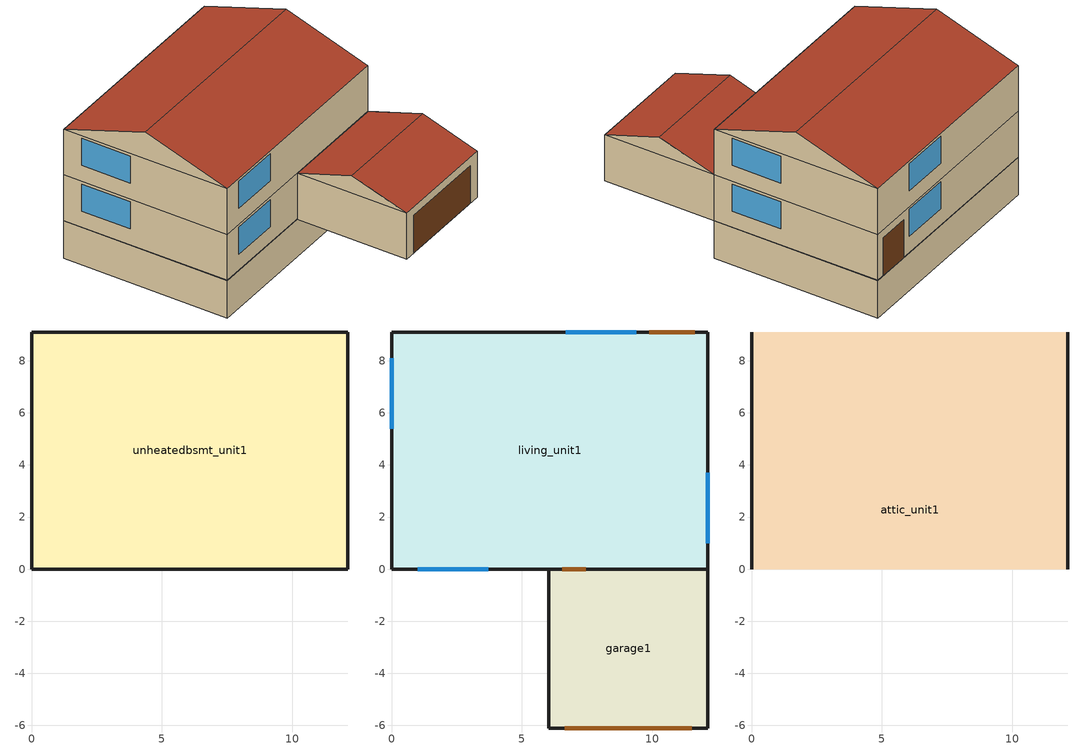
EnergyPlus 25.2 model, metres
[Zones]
unheatedbsmt_unit1
 floor ground (Interior Floor): 0,0 0,9.1 12.13,9.1 12.13,0 z-2.12
 wall outside (Basement Wall): 0,0 12.13,0 12.13,9.1 0,9.1 0,0 z0:0.01
 wall ground (Basement Wall): 0,0 12.13,0 12.13,9.1 0,9.1 0,0 z-2.12:0
living_unit1
 floor adiabatic (Interior Floor): 0,0 0,9.1 12.13,9.1 12.13,0 z2.6
 floor to unheatedbsmt_unit1 (Exterior Floor): 0,0 0,9.1 12.13,9.1 12.13,0 z0.01
 wall outside (Exterior Wall): 12.13,0 12.13,9.1 0,9.1 0,0 6.04,0 z0.01:2.6; 0,0 12.13,0 12.13,9.1 0,9.1 0,0 z2.6:5.19
 wall to garage1 (Exterior Wall): 6.04,0 12.13,0 z0.01:2.6
 window (Exterior Window): 1,0 3.71,0 / 9.39,9.1 6.68,9.1 / 12.13,1 12.13,3.71 / 0,8.1 0,5.39 z0.92:2.45; 1,0 3.71,0 / 9.39,9.1 6.68,9.1 / 12.13,1 12.13,3.71 / 0,8.1 0,5.39 z3.52:5.04
 door (Exterior Door): 11.63,9.1 9.89,9.1 z0.01:2.14
 door inside (Exterior Door): 6.54,0 7.45,0 z0.01:2.14
 ceiling to attic_unit1 (Interior Ceiling): 0,0 12.13,0 12.13,9.1 0,9.1 z5.19
garage1
 floor ground (Interior Floor): 6.04,-6.1 6.04,0 12.13,0 12.13,-6.1 z0.01
 wall outside (Gable_end): 6.04,0 6.04,-6.1 12.13,-6.1 12.13,0 z0.01:2.6; 12.13,-6.1,2.6 12.13,0,2.6 12.13,-3.05,3.61; 6.04,0,2.6 6.04,-6.1,2.6 6.04,-3.05,3.61
 door (Exterior Door): 6.65,-6.1 11.52,-6.1 z0.01:2.14
 roof outside (Exterior Roof): 6.04,-6.1,2.6 12.13,-6.1,2.6 12.13,-3.05,3.61 6.04,-3.05,3.61; 12.13,0,2.6 6.04,0,2.6 6.04,-3.05,3.61 12.13,-3.05,3.61
attic_unit1
 wall outside (Gable_end): 12.13,0,5.19 12.13,9.1,5.19 12.13,4.55,6.7; 0,9.1,5.19 0,0,5.19 0,4.55,6.7
 roof outside (Exterior Roof): 0,0,5.19 12.13,0,5.19 12.13,4.55,6.7 0,4.55,6.7; 12.13,9.1,5.19 0,9.1,5.19 0,4.55,6.7 12.13,4.55,6.7
[Building]
US+SF+CZ5B+gasfurnace+unheatedbsmt+IECC_2024: North Axis {deg}=0; Terrain=Suburbs; Loads Convergence Tolerance Value=0.04; Temperature Convergence Tolerance Value {deltaC}=0.4; Solar Distribution=FullExterior; Maximum Number of Warmup Days=25; Minimum Number of Warmup Days=6
[Site:WaterMainsTemperature]
Calculation method=Correlation; Annual average outdoor air temperature {C}=9.95; Maximum difference in monthly average outdoor air temperatures {C}=23.7
[Site:Location]
Site:Location=Denver-Aurora-Buckley.AFB_CO_USA WMO=724695; Latitude {N+ S-}=39.72; Longitude {W- E+}=-104.75; Time Zone Relative to GMT {GMT+/-}=-7; Elevation {m}=1726
[SizingPeriod:DesignDay] Day of Month=21; Dry-Bulb Temperature Range Modifier Type=DefaultMultipliers; Humidity Condition Type=Wetbulb; Barometric Pressure {Pa}=82237; Rain {Yes/No}=No; Snow on ground {Yes/No}=No; Daylight Savings Time Indicator=No
Name | Month | Day Type | Maximum Dry-Bulb Temperature {C} | Daily Dry-Bulb Temperature Range {C} | Wetbulb at Maximum Dry-Bulb {C} | Wind Speed {m/s} design conditions vs. traditional 6.71 m/s (15 mph) | Wind Direction {Degrees; N=0, S=180} | Solar Model Indicator | Clearness {0.0 to 1.1} | Wind Speed {m/s} design conditions vs. traditional 3.35 m/s (7mph) | ASHRAE Clear Sky Optical Depth for Beam Irradiance (taub) | ASHRAE Clear Sky Optical Depth for Diffuse Irradiance (taud)
Denver-Aurora-Buckley.AFB_CO_USA Ann Htg 99.6% Condns DB | 12 | WinterDesignDay | -17.9 | 0 | -17.9 | 2.5 | 180 | ASHRAEClearSky | 0
Denver-Aurora-Buckley.AFB_CO_USA Ann Clg .4% Condns DB=>MWB | 7 | SummerDesignDay | 33.9 | 14.8 | 15 |  | 30 | ASHRAETau |  | 3.6 | 0.423 | 2.02
[Material]
Name | Roughness | Thickness {m} | Conductivity {W/m-K} | Density {kg/m3} | Specific Heat {J/kg-K} | Thermal Absorptance | Solar Absorptance | Visible Absorptance | Specific Heat {J/kg-K} # VM: Kept sp.heat same as cement_stucco due to lack of data | Thickness {m}   # back calculating to yield reqd. U
sheathing_consol_layer | Rough | 0.031115 | 0.035329 | 20.1 | 1465.415
ceil_consol_layer | Rough | 0.400206 | 0.0617176 | 41.9286 | 776.251
floor_consol_layer | Rough | 0.23495 | 0.0515515 | 55.074 | 916.9311
bsmtwall_consol_layer | Rough | 0.000254 | 10.84384 | 120.801 | 1036.26
wall_consol_layer | Rough | 0.1397 | 0.057165 | 120.801 | 1036.26
CopperPipe | MediumRough | 0.01905 | 401 | 2243 | 837 | 0.9 | 0.65 | 0.65
Asphalt_shingle | MediumRough | 0.00633985 | 0.08186 | 1121.29 | 1255.2 | 0.9 | 0.75
cement_stucco | MediumSmooth | 0.01905 | 0.721 | 1865.58 | 878.64
syn_stucco | MediumSmooth | 0.003048 | 8.65E-02 | 400 |  | 0.7 |  |  | 878.64
Drywall_1/2in | MediumSmooth | 0.0127 | 0.16009 | 800.923 | 1087.84
OSB_5/8in | MediumSmooth | 0.015875 | 0.1163 | 544.627 | 1213.36
OSB_7/16in | MediumSmooth | 0.0111125 | 0.1163 | 544.627 | 1213.36
Plywood_3/4in | Rough | 0.01905 | 0.115458 | 544.68 | 674.54 | 0.9 | 0.7 | 0.7
Carpet_n_pad | MediumSmooth | 0.0254001 | 0.0601314 | 32.0369 | 836.8 | 0.9 | 0.7 | 0.7
OSB_1/2in | MediumSmooth | 0.0127 | 0.1163 | 544.627 | 1213.36 | 0.9 | 0.7 | 0.7
door_const | Smooth |  | 0.0720096 | 512.64 | 767.58 |  |  |  |  | 0.0507235
Std Wood 6inch | MediumSmooth | 0.15 | 0.12 | 540 | 1210 | 0.9 | 0.7 | 0.7
Pipe Insulation | VeryRough | 0.0406504 | 0.0331717 | 91 | 836 | 0.9 | 0.5 | 0.5
[Construction]
Exterior Wall: syn_stucco, sheathing_consol_layer, OSB_7/16in, wall_consol_layer, Drywall_1/2in
InteriorFurnishings: Std Wood 6inch
Exterior Floor: floor_consol_layer, Plywood_3/4in, Carpet_n_pad
Interior Floor: Plywood_3/4in, Carpet_n_pad
Interior Ceiling: ceil_consol_layer, Drywall_1/2in
Exterior Roof: Asphalt_shingle, OSB_1/2in
Exterior Window: Glass
Exterior Door: door_const
Gable_end: cement_stucco, Bldg_paper_felt, OSB_5/8in, Air_4_in_vert, Drywall_1/2in
window_w_blinds: Glass, int_blind
Insulated Pipe: Pipe Insulation, CopperPipe
Basement Wall: Plywood_3/4in, bsmtwall_consol_layer, Plywood_3/4in
[Material:NoMass]
Bldg_paper_felt: Roughness=Smooth; Thermal Resistance {m2-K/W}=0.0105666
[Material:AirGap]
Air_4_in_vert: Thermal Resistance {m2-K/W}=0.158499
[WindowMaterial:SimpleGlazingSystem]
Glass: 1.41965, 0.3344, 0.88
[WindowMaterial:Blind]
int_blind: Slat Orientation=Horizontal; Slat Width {m}=0.025; Slat Separation {m}=0.01875; Slat Thickness {m}=0.001; Slat Angle {deg}=45; Slat Conductivity {W/m-K}=221; Slat Beam Solar Transmittance=0; Front Side Slat Beam Solar Reflectance=0.5; Back Side Slat Beam Solar Reflectance=0.5; Slat Diffuse Solar Transmittance=0; Front Side Slat Diffuse Solar Reflectance=0.5; Back Side Slat Diffuse Solar Reflectance=0.5; Slat Beam Visible Transmittance=0; Front Side Slat Beam Visible Reflectance=0.5; Back Side Slat Beam Visible Reflectance=0.5; Slat Diffuse Visible Transmittance=0; Front Side Slat Diffuse Visible Reflectance=0.5; Back Side Slat Diffuse Visible Reflectance=0.5; Slat Infrared Hemispherical Transmittance=0; Front Side Slat Infrared Hemispherical Emissivity=0.9; Back Side Slat Infrared Hemispherical Emissivity=0.9; Blind to Glass Distance {m}=0.05; Blind Top Opening Multiplier=0.5; Blind Bottom Opening Multiplier=0.5; Blind Left Side Opening Multiplier=0.5; Blind Right Side Opening Multiplier=0.5
[Zone] Multiplier=1
living_unit1; garage1; attic_unit1; unheatedbsmt_unit1
[InternalMass]
Internalmass_unit1: Construction=InteriorFurnishings; Zone=living_unit1; Surface Area {m2}=9.89591
[Shading:Overhang] Height above window or door=0; Tilt angle from window/door=90; Left extension from window/door width=0; Right extension from window/door width=0; Depth=0.0152439
Name | Window or door
Overhang_sdr_1.unit1 | Window_sdr_1.unit1
Overhang_sdr_2.unit1 | Window_sdr_2.unit1
[WindowShadingControl]
Shades-living_unit1: Zone=living_unit1; Shading Type=InteriorBlind; Construction with Shading=window_w_blinds; Shading Control Type=OnIfScheduleAllows; Schedule=shading_2012iecc; Shading Control Is Scheduled=Yes; Glare Control Is Active=No; Multiple Surface Control Type=Sequential; Fenestration Surface 1=Window_ldf_1.unit1; Fenestration Surface 2=Window_ldb_1.unit1; Fenestration Surface 3=Window_sdr_1.unit1; Fenestration Surface 4=Window_sdl_1.unit1; Fenestration Surface 5=Window_ldf_2.unit1; Fenestration Surface 6=Window_ldb_2.unit1; Fenestration Surface 7=Window_sdr_2.unit1; Fenestration Surface 8=Window_sdl_2.unit1
[ElectricEquipment]
dishwasher1: living_unit1, DishWasher_equip_sch, EquipmentLevel, 37.141, , , 0.15, 0.6, 0.25, dishwasher
refrigerator1: living_unit1, Refrigerator, EquipmentLevel, 84.3882, , , 0, 1, 0, refrigerator
clotheswasher1: living_unit1, ClothesWasher_equip_sch, EquipmentLevel, 12.6932, , , 0, 0.8, 0.2, clotheswasher
gas_dryer1: living_unit1, ClothesDryer, EquipmentLevel, 19.4182, , , 0, 1, 0, gas_dryer
gas_range1: living_unit1, CookingRange, EquipmentLevel, 0, , , 0, 1, 0, gas_range
television1: living_unit1, InteriorLighting, EquipmentLevel, 0, , , 0, 1, 0, television
gas_mels1: living_unit1, MiscPlugLoad, EquipmentLevel, 507.15, , , 0.06, 0.69, 0.25, gas_mels
IECC_Adj1: living_unit1, MiscPlugLoad, EquipmentLevel, 505.4, 0.062439, 0.411909, 0.251045
[GasEquipment]
gas_dryer1: living_unit1, ClothesDryer, EquipmentLevel, 395.596, , , 0.05, 0.1, 0.85, , gas_dryer
gas_range1: living_unit1, CookingRange, EquipmentLevel, 540.941, , , 0.06, 0.69, 0.25, , gas_range
gas_mels1: living_unit1, MiscPlugLoad, EquipmentLevel, 61.1255, , , 0.06, 0.69, 0.25, , gas_mels
[ThermostatSetpoint:DualSetpoint]
thermostat_living Dual SP Control: Heating Setpoint Temperature Schedule=heating_sch; Cooling Setpoint Temperature Schedule=cooling_sch
[Sizing:Zone]
living_unit1: Zone Cooling Design Supply Air Temperature Input Method=SupplyAirTemperature; Zone Cooling Design Supply Air Temperature {C}=12; Zone Heating Design Supply Air Temperature Input Method=SupplyAirTemperature; Zone Heating Design Supply Air Temperature {C}=50; Zone Cooling Design Supply Air Humidity Ratio {kgWater/kgDryAir}=0.0075; Zone Heating Design Supply Air Humidity Ratio {kgWater/kgDryAir}=0.008; Cooling Design Air Flow Method=DesignDay; Cooling Minimum Air Flow per Zone Floor Area {m3/s-m2}=0.000762; Heating Design Air Flow Method=DesignDay; Heating Maximum Air Flow per Zone Floor Area {m3/s-m2}=0.002032; Heating Maximum Air Flow {m3/s}=0.141576; Heating Maximum Air Flow Fraction=0.3
[ZoneControl:Thermostat]
Zone Thermostat_unit1: Zone or ZoneList=living_unit1; Control Type Schedule=zone_control_type; Control 1=thermostat_living Dual SP Control
[People]
people_unit1: Zone or ZoneList=living_unit1; Number of People Schedule=Occupancy; Number of People Calculation Method=People; Number of People=3; Fraction Radiant=0; Sensible Heat Fraction=autocalculate; Activity Level Schedule=activity_sch; Enable ASHRAE 55 Comfort Warnings=No; Mean Radiant Temperature Calculation Type=EnclosureAveraged
[Lights] Zone or ZoneList=living_unit1; Schedule=InteriorLightingHE; Design Level Calculation Method=LightingLevel; Return Air Fraction=0; Fraction Radiant=0.6; Fraction Visible=0.2; Fraction Replaceable=0
Name | Lighting Level {W}
Living Hardwired Lighting1 | 232.336
Living Plug-in Lighting1 | 105.654
[Exterior:Lights]
Name | Schedule | Design Level {W}
Exterior-Lights_unit1 | ExteriorLighting | 43.2425
Garage-Lights_unit1 | InteriorLightingHE | 7.16295
[PlantEquipmentList]
DHW Plant Equipment_unit1: Pipe:Indoor, DHW Demand Inlet Pipe_unit1, Insulated Pipe, ZONE, living_unit1, 0.02, 2
[Pipe:Indoor]
DHW Supply Outlet Pipe_unit1: Construction=Insulated Pipe; Environment Type=ZONE; Ambient Temperature Zone=living_unit1; Pipe Inside Diameter {m}=0.02; Pipe Length {m}=2
[ZoneInfiltration:DesignFlowRate] Schedule=inf_sch; Design Flow Rate Calculation Method=Flow/Zone; Constant Term Coefficient=1; Temperature Term Coefficient=0; Velocity Term Coefficient=0; Velocity Squared Term Coefficient=0
Name | Zone or ZoneList or Space or SpaceList | Design Flow Rate {m3/s}
Living Infiltration | living_unit1 | 0.037
Attic Infiltration | attic_unit1 | 0.023
Basement Infiltration | unheatedbsmt_unit1 | 0.02
Garage Infiltration | garage1 | 0.02
[ZoneHVAC:IdealLoadsAirSystem]
Ideal Loads Living: Maximum Heating Supply Air Temperature {C}=50; Minimum Cooling Supply Air Temperature {C}=13; Maximum Heating Supply Air Humidity Ratio {kgWater/kgDryAir}=0.015; Minimum Cooling Supply Air Humidity Ratio {kgWater/kgDryAir}=0.01; Heating Limit=NoLimit; Cooling Limit=NoLimit; Dehumidification Control Type=ConstantSensibleHeatRatio; Cooling Sensible Heat Ratio=0.7; Humidification Control Type=None; Demand Controlled Ventilation Type=None; Outdoor Air Economizer Type=NoEconomizer; Heat Recovery Type=None; Sensible Heat Recovery Effectiveness=0.7; Latent Heat Recovery Effectiveness=0.65
[Zone equipment]
living_unit1: Ideal Loads Living
[Schedule:Compact]
activity_sch: Through: 12/31, For: AllDays, Until: 24:00, 117.28
inf_sch: Through: 12/31, For: AllDays, Until: 24:00, 1
zone_control_type: Through: 12/31, For: AllDays, Until 24:00, 4
shading_2012iecc: Through: 12/31, For: AllDays, Until 24:00, 0
heating_sch: Through: 12/31, For: AllDays, Until: 24:00, 22.2222
cooling_sch: Through: 12/31, For: AllDays, Until: 24:00, 23.8889
[Schedule:Day:Hourly]
OccupancyDay: 1, 1, 1, 1, 1, 1, 1, 0.8831, 0.40861, 0.24189, 0.24189, 0.24189, 0.24189, 0.24189, 0.24189, 0.24189, 0.29498, 0.5531, 0.89693, 0.89693, 0.89693, 1, 1, 1
LightingDay: 0.0625, 0.0625, 0.0625, 0.0625, 0.1875, 0.390625, 0.4375, 0.390625, 0.171875, 0.117188, 0.117188, 0.117188, 0.117188, 0.117188, 0.117188, 0.203125, 0.4375, 0.609375, 0.820312, 0.984375, 1, 0.6875, 0.382812, 0.15625
ExteriorLightingDay: 1, 1, 1, 1, 1, 1, 0, 0, 0, 0, 0, 0, 0, 0, 0, 0, 0, 0, 1, 1, 1, 1, 1, 1
LightingDay_EELighting: 0.06875, 0.06875, 0.06875, 0.06875, 0.20625, 0.429688, 0.48125, 0.429688, 0.189062, 0.128906, 0.128906, 0.128906, 0.128906, 0.128906, 0.128906, 0.223438, 0.48125, 0.670312, 0.902344, 1, 1, 0.75625, 0.421094, 0.171875
RefrigeratorDay: 0.8, 0.782696, 0.765594, 0.742857, 0.731388, 0.731388, 0.75996, 0.8, 0.817103, 0.828571, 0.8, 0.8, 0.839839, 0.839839, 0.828571, 0.839839, 0.885714, 0.971429, 1, 0.971429, 0.942857, 0.925553, 0.885714, 0.828571
MiscPlugLoadDay: 0.60749, 0.559339, 0.552853, 0.545071, 0.524481, 0.585279, 0.676232, 0.718547, 0.60749, 0.517023, 0.529183, 0.529345, 0.520428, 0.538424, 0.568742, 0.600357, 0.710117, 0.862678, 0.936608, 0.966764, 1, 0.976654, 0.845169, 0.734436
CookingRangeDay: 0.0471585, 0.0471585, 0.0235459, 0.0235459, 0.0471585, 0.0707044, 0.165088, 0.283018, 0.306564, 0.320771, 0.283018, 0.330176, 0.377335, 0.306564, 0.292423, 0.377335, 0.613194, 1, 0.778348, 0.400947, 0.235859, 0.165088, 0.103722, 0.0707044
DishwasherWeekday_equip_sch: 0.129162, 0.0573867, 0.042998, 0.0286934, 0.0286934, 0.0860801, 0.172244, 0.258408, 0.488208, 0.545594, 0.473819, 0.402044, 0.344573, 0.387655, 0.315879, 0.301491, 0.315879, 0.416348, 0.732312, 0.933333, 0.761005, 0.559983, 0.373266, 0.258408
DishwasherWeekend_equip_sch: 0.138388, 0.0614858, 0.0460692, 0.0307429, 0.0307429, 0.0922286, 0.184547, 0.276866, 0.52308, 0.584565, 0.507663, 0.430761, 0.369185, 0.415344, 0.338442, 0.323026, 0.338442, 0.446087, 0.78462, 1, 0.815362, 0.599982, 0.399928, 0.276866
DishwasherVacation_equip_sch; ClothesWasherVacation_equip_sch; ClothesDryerVacation: 0, 0, 0, 0, 0, 0, 0, 0, 0, 0, 0, 0, 0, 0, 0, 0, 0, 0, 0, 0, 0, 0, 0, 0
ClothesWasherWeekday_equip_sch: 0.0887931, 0.0710155, 0.0354602, 0.0354602, 0.0710155, 0.106571, 0.213142, 0.461934, 0.692948, 0.817391, 0.799614, 0.710725, 0.639615, 0.568599, 0.497489, 0.461934, 0.479711, 0.461934, 0.461934, 0.461934, 0.461934, 0.444156, 0.30203, 0.159904
ClothesWasherWeekend_equip_sch: 0.10863, 0.0868807, 0.0433822, 0.0433822, 0.0868807, 0.130379, 0.260758, 0.565131, 0.847755, 1, 0.978251, 0.869505, 0.782508, 0.695627, 0.60863, 0.565131, 0.586881, 0.565131, 0.565131, 0.565131, 0.565131, 0.543382, 0.369505, 0.195627
ClothesDryerWeekday: 0.0996819, 0.0598091, 0.0398727, 0.0199364, 0.0398727, 0.0598091, 0.159491, 0.318982, 0.486427, 0.685791, 0.785473, 0.817391, 0.7456, 0.677837, 0.610073, 0.578155, 0.558218, 0.546236, 0.518346, 0.510391, 0.5263, 0.546236, 0.4386, 0.239236
ClothesDryerWeekend: 0.121951, 0.0731707, 0.0487805, 0.0243902, 0.0487805, 0.0731707, 0.195122, 0.390244, 0.595097, 0.839, 0.960951, 1, 0.91217, 0.829268, 0.746366, 0.707317, 0.682927, 0.668268, 0.634146, 0.624415, 0.643878, 0.668268, 0.536585, 0.292683
[Schedule:Week:Compact]
RefrigeratorWeek: For: AllDays, RefrigeratorDay
MiscPlugLoadWeek: For: AllDays, MiscPlugLoadDay
CookingRangeWeek: For: AllDays, CookingRangeDay
DishwasherWeek_equip_sch: For: Weekdays, DishwasherWeekday_equip_sch, For: CustomDay1, DishwasherVacation_equip_sch, For: AllOtherDays, DishwasherWeekend_equip_sch
ClothesWasherWeek_equip_sch: For: Weekdays, ClothesWasherWeekday_equip_sch, For: CustomDay1, ClothesWasherVacation_equip_sch, For: AllOtherDays, ClothesWasherWeekend_equip_sch
ClothesDryerWeek: For: Weekdays, ClothesDryerWeekday, For: CustomDay1, ClothesDryerVacation, For: AllOtherDays, ClothesDryerWeekend
OccupancyWeek: AllDays, OccupancyDay
LightingProfileWeek: For: AllDays, LightingDay
LightingProfileWeek_EELighting: For: AllDays, LightingDay_EELighting
ExteriorLightingProfileWeek: For: AllDays, ExteriorLightingDay
[Schedule:Year]
Occupancy: OccupancyWeek, 1, 1, 12, 31
InteriorLighting: LightingProfileWeek, 1, 1, 12, 31
InteriorLightingHE: LightingProfileWeek_EELighting, 1, 1, 12, 31
ExteriorLighting: ExteriorLightingProfileWeek, 1, 1, 12, 31
Refrigerator: RefrigeratorWeek, 1, 1, 12, 31
MiscPlugLoad: MiscPlugLoadWeek, 1, 1, 12, 31
CookingRange: CookingRangeWeek, 1, 1, 12, 31
Dishwasher_equip_sch: DishwasherWeek_equip_sch, 1, 1, 12, 31
ClothesWasher_equip_sch: ClothesWasherWeek_equip_sch, 1, 1, 12, 31
ClothesDryer: ClothesDryerWeek, 1, 1, 12, 31
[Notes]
The Residential Prototype Building Models were developed by Pacific Northwest National Laboratory (PNNL),
under contract with the U.S. Department of Energy (DOE).
The purpose of developing these building prototype models is to measure energy saving impacts from
various residential energy codes. Detailed model development descriptions are documented in
PNNL report titled "Cost-Effectiveness Analysis of the 2009 and 2012 IECC Residential Provisions
- Technical Support Document".
IDF File:     ./input-main/US+SF+CZ5B+gasfurnace+unheatedbsmt+IECC_2024.idf
Run Case:     US+SF+CZ5B+gasfurnace+unheatedbsmt+IECC_2024
WeatherFile:  USA_CO_Denver-Aurora-Buckley.AFB.724695_TMY3.epw
BEGIN of res.eplus.tmpl
GPARM parameters as run:
ID = US+SF+CZ5B+gasfurnace+unheatedbsmt+IECC_2024
weatherfile = USA_CO_Denver-Aurora-Buckley.AFB.724695_TMY3.epw
climate_zone = Climate Zone 5
moisture_regime = Dry
humidity_designation = Not Warm-Humid
tropical_designation = Not Tropical
bldg_type = Single-Family
fndn_type = Unheated Basement
system_tag = Gas Furnace
code = IECC_2024
state_abbr = CO
iecc2024_ec = yes
appliances_credit = yes
shgc_window = 0.4
dhw_source_fuel = naturalgas
dhw_heater_eff = 0.97
afn_control = MultizoneWithDistribution
dhw_type =
webposting = Yes
DEBUG_TYPE = no
hourly_output = no
TEMPLATE_PATH = template/v23.1
default_values = regular
BEGIN of res.default.var.tmpl
END of res.default.var.tmpl
BEGIN of res.geo.sf.tmpl
